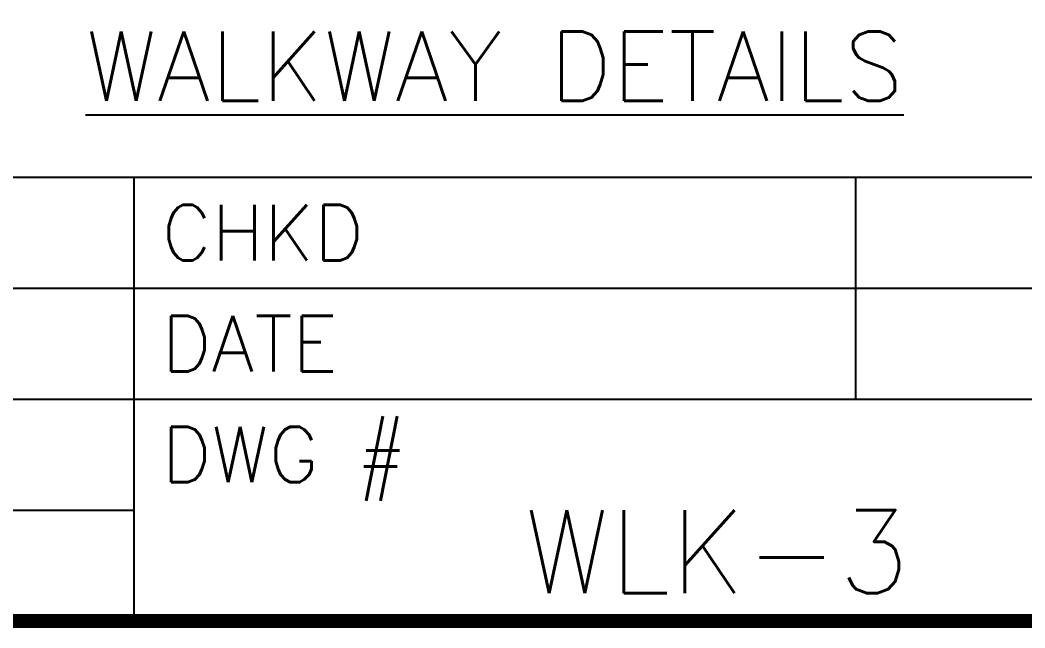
# Model space of a CAD drawing. Extents: x 47 to 269, y 297 to 436.
# Drawn here: x 219.85 to 251.53, y 297.26 to 316.44 of the extents above; entities that cross this region are included whole.
import ezdxf
from ezdxf.enums import TextEntityAlignment as Align

# ---------------------------------------------------------------- set-up
doc = ezdxf.new("R2010")
doc.units = 0
doc.header["$MEASUREMENT"] = 0
doc.layers.get('0').update_dxf_attribs({"linetype": 'CONTINUOUS'})
doc.layers.add('BORDER', color=5, linetype='CONTINUOUS')
doc.layers.add('TXT1', color=7, linetype='CONTINUOUS', lineweight=15)
doc.styles.get("Standard").update_dxf_attribs({"font": 'simplex.shx'})

# ---------------------------------------------------------------- blocks, each defined once
blk = doc.blocks.new('DENNIS1')
at = {"layer": 'BORDER', "ltscale": 10}
for p, q in [((9.50304, 1.00032), (15.63, 1.00032)), ((12.37896, 1.00032), (12.37896, 0)), ((14.00448, 1.00032), (14.00448, 0.50016)), ((9.50304, 0.75024), (15.63, 0.75024)), ((9.50304, 0.50016), (15.63, 0.50016)), ((9.50304, 0.25008), (12.37896, 0.25008))]:
    blk.add_line(p, q, dxfattribs=at)
at = {"layer": 'BORDER', "ltscale": 10, "const_width": 0.0313}
blk.add_lwpolyline([(0, 9.87816), (15.63, 9.87816), (15.63, 0), (0, 0)], close=True, dxfattribs=at)
blk = doc.blocks.new('TXT')
at = {"ltscale": 4}
for tag, height, p in [('STRUCT1', 1.251, (105.534, 12.004)), ('STRUCT2', 1.251, (105.534, 10.003)), ('REV1', 1, (18.506, 3.001)), ('DESCRIPTION', 1, (33.511, 3.001)), ('REVBY', 1, (51.016, 3.019)), ('R1DATE', 1, (61.02, 3.019)), ('CKAPPD', 1, (71.023, 3.018))]:
    blk.add_attdef(tag, text='', height=height, dxfattribs=at).set_placement(p, align=Align.MIDDLE)
at = {"layer": 'TXT1', "ltscale": 10}
for s, p in [('CHKD', (99.532, 6.502)), ('DATE', (99.532, 4.501)), ('DWG #', (99.532, 2.501))]:
    blk.add_text(s, height=1.0003, dxfattribs=at).set_placement(p)
at = {"layer": 'TXT1', "ltscale": 4}
for tag, height, p in [('REF1', 1, (81.026, 10.515)), ('REF2', 1, (81.026, 8.514)), ('REF3', 1, (81.026, 6.514)), ('REF4', 1, (81.026, 4.513)), ('REF5', 1, (81.026, 2.512)), ('DWG', 1.5, (109.535, 0.5)), ('CUSTOMER', 1, (81.026, 0.512)), ('REV', 1, (122.539, 0.5))]:
    blk.add_attdef(tag, text='', height=height, dxfattribs=at).set_placement(p, align=Align.CENTER)
for tag, p in [('BY', (92.53, 6.502)), ('CHKD', (104.533, 6.502)), ('DATE', (92.53, 4.501)), ('CHKDATE', (104.533, 4.501)), ('SCALE', (92.53, 2.501)), ('JOB', (92.53, 0.5))]:
    blk.add_attdef(tag, p, '', height=1, dxfattribs=at)

msp = doc.modelspace()

# ---------------------------------------------------------------- block references
at = {"ltscale": 4, "xscale": 14, "yscale": 14, "zscale": 14}
msp.add_blockref('DENNIS1', (50.12749, 297.47713), dxfattribs=at)
at = {"ltscale": 4}
ref = msp.add_blockref('TXT', (50.12749, 297.47713), dxfattribs=dict(at, xscale=1.749999993000003, yscale=1.749999993000017, zscale=1.749999993))
ref.add_attrib('DWG', 'WLK-3', dxfattribs={"layer": 'TXT1', "ltscale": 4, "height": 2.62584}).set_placement((241.81381, 298.35241), align=Align.CENTER)
ref.add_attrib('STRUCT2', '%%UWALKWAY DETAILS', dxfattribs={"ltscale": 4, "height": 2.1889002}).set_placement((234.81157, 314.98273), align=Align.MIDDLE)

doc.saveas('drawing.dxf')
